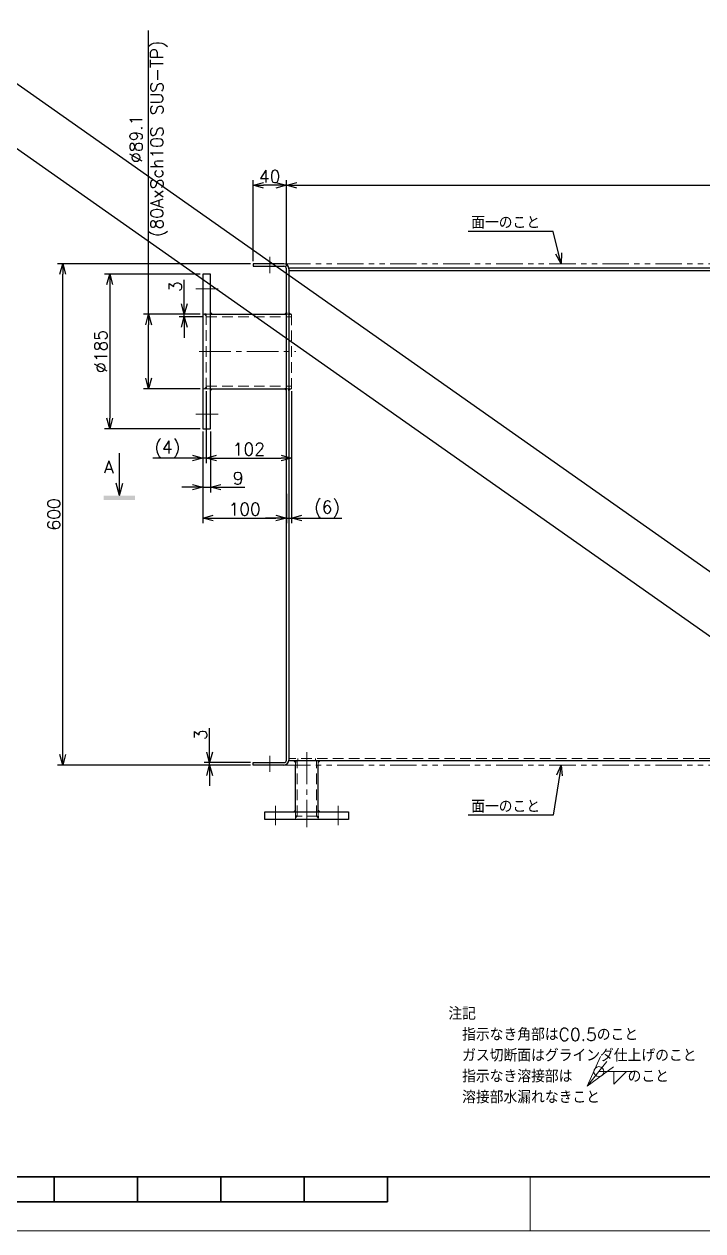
# Model space of a CAD drawing. Header units: millimetres. Extents: x 0 to 8669, y -24 to 3134.
# Drawn here: x 2199 to 3011, y 0 to 1444 of the extents above; entities that cross this region are included whole.
import ezdxf
from ezdxf import colors
from ezdxf.entities.mleader import LeaderData, LeaderLine
from ezdxf.enums import TextEntityAlignment as Align
from ezdxf.math import Vec2, Vec3

# ---------------------------------------------------------------- set-up
doc = ezdxf.new("R2010")
doc.units = ezdxf.units.MM
doc.header["$LTSCALE"] = 2
doc.header["$PDMODE"] = 99
doc.header["$PDSIZE"] = 1
for name, pattern in [('CENTER2', [28.575, 19.05, -3.175, 3.175, -3.175]), ('HIDDEN', [9.525, 6.35, -3.175]), ('PHANTOM2', [31.75, 15.875, -3.175, 3.175, -3.175, 3.175, -3.175])]:
    doc.linetypes.add(name, pattern=pattern)
for name, color, linetype, lineweight in [('04_HIDDEN', 2, 'HIDDEN', 13), ('05_CENTER', 4, 'CENTER2', 13), ('06_PHANTOM', 2, 'PHANTOM2', 13), ('07_TEXT', 3, 'Continuous', 13), ('08_DIM', 3, 'Continuous', 13), ('90_FRAME', 5, 'Continuous', 35)]:
    doc.layers.add(name, color=color, linetype=linetype, lineweight=lineweight)
doc.layers.add('91_BLANK', color=5, linetype='Continuous', lineweight=0, plot=False)
doc.styles.add('KSS_TXT', font='txt.shx', dxfattribs={"bigfont": 'extfont2.shx'})
doc.styles.get("Standard").update_dxf_attribs({"font": 'txt.shx', "bigfont": 'extfont2.shx'})
doc.dimstyles.new('KSS_DIM', dxfattribs={"dimscale": 5, "dimtxt": 3, "dimasz": 2.5, "dimexe": 1.25, "dimexo": 0.625, "dimtad": 1, "dimdsep": 46, "dimtxsty": 'KSS_TXT', "dimblk": 'OPEN30', "dimcen": 0, "dimazin": 2, "dimtfac": 0.75, "dimtmove": 0, "dimatfit": 3, "dimldrblk": 'OPEN30', "dimfxl": 1.25, "dimtolj": 1, "dimarcsym": 0})

# ---------------------------------------------------------------- blocks, each defined once
blk = doc.blocks.new('Weld-line')
blk.add_line((0, 0), (1, 0))
blk = doc.blocks.new('Weld10-s5')
blk.add_circle((0, 0), 2)
blk = doc.blocks.new('Weld10-a1')
for p, q in [((5, 0), (0, 5)), ((0, 5), (0, 0)), ((0, 0), (5, 0))]:
    blk.add_line(p, q)
at = {"width": 0.9}
blk.add_attdef('S', text='', height=2.8, dxfattribs=at).set_placement((-2, 1), align=Align.RIGHT)
blk.add_attdef('L', (8, 1), '', height=2.8, dxfattribs=at)
blk = doc.blocks.new('_Open30')
at = {"color": 0, "linetype": 'ByBlock', "lineweight": -2}
for p, q in [((-1, 0.268), (0, 0)), ((0, 0), (-1, -0.268)), ((0, 0), (-1, 0))]:
    blk.add_line(p, q, dxfattribs=at)
blk = doc.blocks.new('*D144')
at = {"layer": '08_DIM', "color": 0, "lineweight": -2, "transparency": 16777216}
for p, q in [((2518.8, 1004.9), (2518.8, 847)), ((2512.8, 882), (2512.8, 847)), ((2500.3, 853.2), (2487.8, 853.2)), ((2512.8, 853.2), (2518.8, 853.2)), ((2531.3, 853.2), (2579, 853.2))]:
    blk.add_line(p, q, dxfattribs=at)
at = {"layer": 'Defpoints', "color": 0, "transparency": 16777216}
for p in [(2518.8, 1008), (2512.8, 885.1), (2518.8, 853.2)]:
    blk.add_point(p, dxfattribs=at)
at = {"layer": '08_DIM', "color": 0, "lineweight": -2, "transparency": 16777216, "xscale": 12.5, "yscale": 12.5, "zscale": 12.5}
blk.add_blockref('_Open30', (2512.8, 853.2), dxfattribs=at)
at = {"layer": '08_DIM', "color": 0, "lineweight": -2, "transparency": 16777216, "xscale": 12.5, "yscale": 12.5, "zscale": 12.5, "rotation": 180}
blk.add_blockref('_Open30', (2518.8, 853.2), dxfattribs=at)
at = {"layer": '08_DIM', "color": 0, "transparency": 16777216, "insert": (2561.4, 863.8), "char_height": 15, "attachment_point": 5, "style": 'KSS_TXT'}
blk.add_mtext('\\A1;(6)', dxfattribs=at)
blk = doc.blocks.new('*D145')
at = {"layer": '08_DIM', "color": 0, "lineweight": -2, "transparency": 16777216}
for p, q in [((2409.7, 1145.1), (2295.2, 1145.1)), ((2301.4, 1132.6), (2301.4, 972.6)), ((2409.7, 960.1), (2295.2, 960.1))]:
    blk.add_line(p, q, dxfattribs=at)
at = {"layer": 'Defpoints', "color": 0, "transparency": 16777216}
for p in [(2412.8, 1145.1), (2301.4, 960.1), (2412.8, 960.1)]:
    blk.add_point(p, dxfattribs=at)
at = {"layer": '08_DIM', "color": 0, "lineweight": -2, "transparency": 16777216, "xscale": 12.5, "yscale": 12.5, "zscale": 12.5}
for p, rotation in [((2301.4, 1145.1), 90), ((2301.4, 960.1), 270)]:
    blk.add_blockref('_Open30', p, dxfattribs=dict(at, rotation=rotation))
at = {"layer": '08_DIM', "color": 0, "transparency": 16777216, "insert": (2290.8, 1052.6), "char_height": 15, "attachment_point": 5, "rotation": 90, "style": 'KSS_TXT'}
blk.add_mtext('\\A1;%%C185', dxfattribs=at)
blk = doc.blocks.new('*D151')
at = {"layer": '08_DIM', "color": 0, "lineweight": -2, "transparency": 16777216}
for p, q in [((2416.8, 1004.9), (2416.8, 918.8)), ((2518.8, 1004.9), (2518.8, 918.8)), ((2429.3, 925), (2506.3, 925))]:
    blk.add_line(p, q, dxfattribs=at)
at = {"layer": 'Defpoints', "color": 0, "transparency": 16777216}
for p in [(2416.8, 1008), (2518.8, 1008), (2518.8, 925)]:
    blk.add_point(p, dxfattribs=at)
at = {"layer": '08_DIM', "color": 0, "lineweight": -2, "transparency": 16777216, "xscale": 12.5, "yscale": 12.5, "zscale": 12.5, "rotation": 180}
blk.add_blockref('_Open30', (2416.8, 925), dxfattribs=at)
at = {"layer": '08_DIM', "color": 0, "lineweight": -2, "transparency": 16777216, "xscale": 12.5, "yscale": 12.5, "zscale": 12.5}
blk.add_blockref('_Open30', (2518.8, 925), dxfattribs=at)
at = {"layer": '08_DIM', "color": 0, "transparency": 16777216, "insert": (2467.8, 935.6), "char_height": 15, "attachment_point": 5, "style": 'KSS_TXT'}
blk.add_mtext('\\A1;102', dxfattribs=at)
blk = doc.blocks.new('*D152')
at = {"layer": '08_DIM', "color": 0, "lineweight": -2, "transparency": 16777216}
for p, q in [((2412.8, 956.9), (2412.8, 847)), ((2425.3, 853.2), (2500.3, 853.2)), ((2512.8, 866.3), (2512.8, 847))]:
    blk.add_line(p, q, dxfattribs=at)
at = {"layer": 'Defpoints', "color": 0, "transparency": 16777216}
for p in [(2412.8, 960.1), (2512.8, 869.5), (2512.8, 853.2)]:
    blk.add_point(p, dxfattribs=at)
at = {"layer": '08_DIM', "color": 0, "lineweight": -2, "transparency": 16777216, "xscale": 12.5, "yscale": 12.5, "zscale": 12.5, "rotation": 180}
blk.add_blockref('_Open30', (2412.8, 853.2), dxfattribs=at)
at = {"layer": '08_DIM', "color": 0, "lineweight": -2, "transparency": 16777216, "xscale": 12.5, "yscale": 12.5, "zscale": 12.5}
blk.add_blockref('_Open30', (2512.8, 853.2), dxfattribs=at)
at = {"layer": '08_DIM', "color": 0, "transparency": 16777216, "insert": (2462.8, 863.8), "char_height": 15, "attachment_point": 5, "style": 'KSS_TXT'}
blk.add_mtext('\\A1;100', dxfattribs=at)
blk = doc.blocks.new('*D153')
at = {"layer": '08_DIM', "color": 0, "lineweight": -2, "transparency": 16777216}
for p, q in [((2412.8, 956.9), (2412.8, 883.9)), ((2421.8, 956.9), (2421.8, 883.9)), ((2400.3, 890.2), (2387.8, 890.2)), ((2412.8, 890.2), (2421.8, 890.2)), ((2434.3, 890.2), (2463.1, 890.2))]:
    blk.add_line(p, q, dxfattribs=at)
at = {"layer": 'Defpoints', "color": 0, "transparency": 16777216}
for p in [(2412.8, 960.1), (2421.8, 960.1), (2421.8, 890.2)]:
    blk.add_point(p, dxfattribs=at)
at = {"layer": '08_DIM', "color": 0, "lineweight": -2, "transparency": 16777216, "xscale": 12.5, "yscale": 12.5, "zscale": 12.5}
blk.add_blockref('_Open30', (2412.8, 890.2), dxfattribs=at)
at = {"layer": '08_DIM', "color": 0, "lineweight": -2, "transparency": 16777216, "xscale": 12.5, "yscale": 12.5, "zscale": 12.5, "rotation": 180}
blk.add_blockref('_Open30', (2421.8, 890.2), dxfattribs=at)
at = {"layer": '08_DIM', "color": 0, "transparency": 16777216, "insert": (2455, 900.8), "char_height": 15, "attachment_point": 5, "style": 'KSS_TXT'}
blk.add_mtext('\\A1;9', dxfattribs=at)
blk = doc.blocks.new('*D154')
at = {"layer": '08_DIM', "color": 0, "lineweight": -2, "transparency": 16777216}
for p, q in [((2347.8, 1097.1), (2347.8, 1436.7)), ((2409.7, 1097.1), (2341.6, 1097.1)), ((2347.8, 1020.5), (2347.8, 1084.6)), ((2409.7, 1008), (2341.6, 1008))]:
    blk.add_line(p, q, dxfattribs=at)
at = {"layer": 'Defpoints', "color": 0, "transparency": 16777216}
for p in [(2347.8, 1097.1), (2412.8, 1097.1), (2412.8, 1008)]:
    blk.add_point(p, dxfattribs=at)
at = {"layer": '08_DIM', "color": 0, "lineweight": -2, "transparency": 16777216, "xscale": 12.5, "yscale": 12.5, "zscale": 12.5}
for p, rotation in [((2347.8, 1097.1), 90), ((2347.8, 1008), 270)]:
    blk.add_blockref('_Open30', p, dxfattribs=dict(at, rotation=rotation))
at = {"layer": '08_DIM', "color": 0, "transparency": 16777216, "insert": (2347.8, 1307.2), "char_height": 15, "attachment_point": 5, "rotation": 90, "style": 'KSS_TXT'}
blk.add_mtext('\\A1;%%C89.1\\P(80AxSch10S SUS-TP)', dxfattribs=at)
blk = doc.blocks.new('*D155')
at = {"layer": '08_DIM', "color": 0, "lineweight": -2, "transparency": 16777216}
for p, q in [((2512.8, 1154.7), (2512.8, 1257.8)), ((3612.8, 1154.7), (3612.8, 1257.8)), ((2525.3, 1251.5), (3600.3, 1251.5))]:
    blk.add_line(p, q, dxfattribs=at)
at = {"layer": 'Defpoints', "color": 0, "transparency": 16777216}
for p in [(3612.8, 1251.5), (2512.8, 1151.6), (3612.8, 1151.6)]:
    blk.add_point(p, dxfattribs=at)
at = {"layer": '08_DIM', "color": 0, "lineweight": -2, "transparency": 16777216, "xscale": 12.5, "yscale": 12.5, "zscale": 12.5, "rotation": 180}
blk.add_blockref('_Open30', (2512.8, 1251.5), dxfattribs=at)
at = {"layer": '08_DIM', "color": 0, "lineweight": -2, "transparency": 16777216, "xscale": 12.5, "yscale": 12.5, "zscale": 12.5}
blk.add_blockref('_Open30', (3612.8, 1251.5), dxfattribs=at)
at = {"layer": '08_DIM', "color": 0, "transparency": 16777216, "insert": (3062.8, 1262.2), "char_height": 15, "attachment_point": 5, "style": 'KSS_TXT'}
blk.add_mtext('\\A1;1100', dxfattribs=at)
blk = doc.blocks.new('*D156')
at = {"layer": '08_DIM', "color": 0, "lineweight": -2, "transparency": 16777216}
for p, q in [((2472.8, 1160.7), (2472.8, 1257.8)), ((2512.8, 1154.7), (2512.8, 1257.8)), ((2500.3, 1251.5), (2485.3, 1251.5))]:
    blk.add_line(p, q, dxfattribs=at)
at = {"layer": 'Defpoints', "color": 0, "transparency": 16777216}
for p in [(2472.8, 1251.5), (2472.8, 1157.6), (2512.8, 1151.6)]:
    blk.add_point(p, dxfattribs=at)
at = {"layer": '08_DIM', "color": 0, "lineweight": -2, "transparency": 16777216, "xscale": 12.5, "yscale": 12.5, "zscale": 12.5, "rotation": 180}
blk.add_blockref('_Open30', (2472.8, 1251.5), dxfattribs=at)
at = {"layer": '08_DIM', "color": 0, "lineweight": -2, "transparency": 16777216, "xscale": 12.5, "yscale": 12.5, "zscale": 12.5}
blk.add_blockref('_Open30', (2512.8, 1251.5), dxfattribs=at)
at = {"layer": '08_DIM', "color": 0, "transparency": 16777216, "insert": (2492.8, 1262.2), "char_height": 15, "attachment_point": 5, "style": 'KSS_TXT'}
blk.add_mtext('\\A1;40', dxfattribs=at)
blk = doc.blocks.new('seca03')
for q in [(0, 10.64), (-0.8, 3.5), (0.8, 3.5)]:
    blk.add_line((0, 0.5), q)
blk.add_solid([(-3.76, -0.5), (3.76, -0.5), (-3.76, 0.5), (3.76, 0.5)])
blk.add_attdef('A', text='', height=3).set_placement((-2.5, 7.37), align=Align.MIDDLE)
blk = doc.blocks.new('*D209')
at = {"layer": '08_DIM', "color": 0, "lineweight": -2, "transparency": 16777216}
for p, q in [((2390.5, 1109.6), (2390.5, 1138.4)), ((2409.7, 1097.1), (2384.3, 1097.1)), ((2413.7, 1094.1), (2384.3, 1094.1)), ((2390.5, 1094.1), (2390.5, 1097.1)), ((2390.5, 1081.6), (2390.5, 1069.1))]:
    blk.add_line(p, q, dxfattribs=at)
at = {"layer": 'Defpoints', "color": 0, "transparency": 16777216}
for p in [(2390.5, 1097.1), (2412.8, 1097.1), (2416.8, 1094.1)]:
    blk.add_point(p, dxfattribs=at)
at = {"layer": '08_DIM', "color": 0, "lineweight": -2, "transparency": 16777216, "xscale": 12.5, "yscale": 12.5, "zscale": 12.5}
for p, rotation in [((2390.5, 1097.1), 270), ((2390.5, 1094.1), 90)]:
    blk.add_blockref('_Open30', p, dxfattribs=dict(at, rotation=rotation))
at = {"layer": '08_DIM', "color": 0, "transparency": 16777216, "insert": (2379.9, 1130.2), "char_height": 15, "attachment_point": 5, "rotation": 90, "style": 'KSS_TXT'}
blk.add_mtext('\\A1;3', dxfattribs=at)
blk = doc.blocks.new('*D210')
at = {"layer": '08_DIM', "color": 0, "lineweight": -2, "transparency": 16777216}
for p, q in [((2469.7, 1157.6), (2238.9, 1157.6)), ((2245.1, 570.1), (2245.1, 1145.1)), ((2469.7, 557.6), (2238.9, 557.6))]:
    blk.add_line(p, q, dxfattribs=at)
at = {"layer": 'Defpoints', "color": 0, "transparency": 16777216}
for p in [(2245.1, 1157.6), (2472.8, 1157.6), (2472.8, 557.6)]:
    blk.add_point(p, dxfattribs=at)
at = {"layer": '08_DIM', "color": 0, "lineweight": -2, "transparency": 16777216, "xscale": 12.5, "yscale": 12.5, "zscale": 12.5}
for p, rotation in [((2245.1, 1157.6), 90), ((2245.1, 557.6), 270)]:
    blk.add_blockref('_Open30', p, dxfattribs=dict(at, rotation=rotation))
at = {"layer": '08_DIM', "color": 0, "transparency": 16777216, "insert": (2234.5, 857.6), "char_height": 15, "attachment_point": 5, "rotation": 90, "style": 'KSS_TXT'}
blk.add_mtext('\\A1;600', dxfattribs=at)
blk = doc.blocks.new('*D217')
at = {"layer": '08_DIM', "color": 0, "lineweight": -2, "transparency": 16777216}
for p, q in [((2416.8, 1004.9), (2416.8, 918.8)), ((2412.8, 956.9), (2412.8, 918.8)), ((2400.3, 925), (2352.8, 925)), ((2416.8, 925), (2412.8, 925)), ((2429.3, 925), (2441.8, 925))]:
    blk.add_line(p, q, dxfattribs=at)
at = {"layer": 'Defpoints', "color": 0, "transparency": 16777216}
for p in [(2416.8, 1008), (2412.8, 960.1), (2412.8, 925)]:
    blk.add_point(p, dxfattribs=at)
at = {"layer": '08_DIM', "color": 0, "lineweight": -2, "transparency": 16777216, "xscale": 12.5, "yscale": 12.5, "zscale": 12.5}
blk.add_blockref('_Open30', (2412.8, 925), dxfattribs=at)
at = {"layer": '08_DIM', "color": 0, "lineweight": -2, "transparency": 16777216, "xscale": 12.5, "yscale": 12.5, "zscale": 12.5, "rotation": 180}
blk.add_blockref('_Open30', (2416.8, 925), dxfattribs=at)
at = {"layer": '08_DIM', "color": 0, "transparency": 16777216, "insert": (2370.3, 935.6), "char_height": 15, "attachment_point": 5, "style": 'KSS_TXT'}
blk.add_mtext('\\A1;(4)', dxfattribs=at)
blk = doc.blocks.new('*D226')
at = {"layer": '08_DIM', "color": 0, "lineweight": -2, "transparency": 16777216}
for p, q in [((2420.8, 573.1), (2420.8, 601.8)), ((2469.7, 560.6), (2414.5, 560.6)), ((2469.7, 557.6), (2414.5, 557.6)), ((2420.8, 557.6), (2420.8, 560.6)), ((2420.8, 545.1), (2420.8, 532.6))]:
    blk.add_line(p, q, dxfattribs=at)
at = {"layer": 'Defpoints', "color": 0, "transparency": 16777216}
for p in [(2420.8, 560.6), (2472.8, 560.6), (2472.8, 557.6)]:
    blk.add_point(p, dxfattribs=at)
at = {"layer": '08_DIM', "color": 0, "lineweight": -2, "transparency": 16777216, "xscale": 12.5, "yscale": 12.5, "zscale": 12.5}
for p, rotation in [((2420.8, 560.6), 270), ((2420.8, 557.6), 90)]:
    blk.add_blockref('_Open30', p, dxfattribs=dict(at, rotation=rotation))
at = {"layer": '08_DIM', "color": 0, "transparency": 16777216, "insert": (2410.1, 593.7), "char_height": 15, "attachment_point": 5, "rotation": 90, "style": 'KSS_TXT'}
blk.add_mtext('\\A1;3', dxfattribs=at)
blk = doc.blocks.new('AM_BALLOON1')
at = {"transparency": 16777216}
blk.add_circle((0, 0), 5, dxfattribs=at)
blk.add_attdef('B_NUMBER', text='', height=3, dxfattribs=at).set_placement((0, 0), align=Align.MIDDLE_CENTER)
blk = doc.blocks.new('_OPEN')
at = {"color": 0, "linetype": 'ByBlock'}
for p, q in [((-1, 0.17), (0, 0)), ((0, 0), (-1, -0.17)), ((0, 0), (-1, 0))]:
    blk.add_line(p, q, dxfattribs=at)
blk = doc.blocks.new('Jis_w20130906110600')
blk.add_blockref('Weld10-s5', (0, 0))
at = {"xscale": -1, "rotation": 180}
blk.add_blockref('Weld10-a1', (6, 0), dxfattribs=at)
at = {"layer": '08_DIM', "xscale": 14, "yscale": 14, "zscale": 14}
blk.add_blockref('Weld-line', (0, 0), dxfattribs=at)
at = {"style": 'KSS_TXT', "flags": 1}
blk.add_attdef('JISINFO', (0, 0), '', height=3, dxfattribs=at)
at = {"layer": '08_DIM'}
blk.add_leader([(-4.63, -5.77), (0, 0)], dimstyle='KSS_DIM', dxfattribs=at)

msp = doc.modelspace()

# ---------------------------------------------------------------- linework, layer by layer
at = {"color": 1}
for p, q in [((0, 2914.599), (4141.004, 0)), ((10.633, 2829.589), (4030.856, 0))]:
    msp.add_line(p, q, dxfattribs=at)
for p, q in [((2509.848, 1157.551), (2472.848, 1157.551)), ((2472.848, 1157.551), (2472.848, 1154.551)), ((2472.848, 1154.551), (2509.848, 1154.551)), ((2472.848, 557.551), (2472.848, 560.551)), ((2472.848, 560.551), (2509.848, 560.551)), ((2509.848, 557.551), (2472.848, 557.551))]:
    msp.add_line(p, q)
at = {"color": 0}
for p, q in [((2512.848, 563.551), (2512.848, 1151.551)), ((2515.848, 1152.551), (3609.848, 1152.551)), ((2515.848, 1152.551), (3609.848, 1152.551)), ((2515.848, 1152.551), (2515.848, 562.551)), ((2515.848, 1149.551), (3609.848, 1149.551)), ((2421.848, 1097.101), (2512.848, 1097.101)), ((2421.848, 1008.001), (2512.848, 1008.001)), ((3609.848, 562.551), (2515.848, 562.551)), ((2523.493, 501.551), (2523.493, 557.551)), ((2550.693, 501.551), (2550.693, 557.551))]:
    msp.add_line(p, q, dxfattribs=at)
for points in [[(2421.848, 1145.051), (2412.848, 1145.051), (2412.848, 960.051), (2421.848, 960.051)], [(2587.093, 501.551), (2587.093, 492.551), (2487.093, 492.551), (2487.093, 501.551)]]:
    msp.add_lwpolyline(points, close=True, dxfattribs=at)
at = {"color": 3}
for points in [[(2421.848, 1097.101), (2423.848, 1097.101), (2423.848, 1097.101), (2421.848, 1099.101)], [(2512.848, 1097.101), (2510.848, 1097.101), (2510.848, 1097.101), (2512.848, 1099.101)], [(2515.848, 1097.101), (2517.848, 1097.101), (2517.848, 1097.101), (2515.848, 1099.101)], [(2416.848, 1097.101), (2414.848, 1097.101), (2414.848, 1097.101), (2416.848, 1095.101)], [(2416.848, 1008.001), (2414.848, 1008.001), (2414.848, 1008.001), (2416.848, 1010.001)], [(2421.848, 1008.001), (2423.848, 1008.001), (2423.848, 1008.001), (2421.848, 1006.001)], [(2512.848, 1008.001), (2510.848, 1008.001), (2510.848, 1008.001), (2512.848, 1006.001)], [(2515.848, 1008.001), (2517.848, 1008.001), (2517.848, 1008.001), (2515.848, 1006.001)], [(2523.493, 562.551), (2523.493, 560.551), (2521.493, 562.551), (2521.493, 562.551)], [(2550.693, 562.551), (2550.693, 560.551), (2552.693, 562.551), (2552.693, 562.551)], [(2523.493, 501.551), (2523.493, 503.551), (2521.493, 501.551), (2521.493, 501.551)], [(2523.493, 496.551), (2523.493, 494.551), (2525.493, 496.551), (2525.493, 496.551)], [(2550.693, 496.551), (2550.693, 494.551), (2548.693, 496.551), (2548.693, 496.551)], [(2550.693, 501.551), (2550.693, 503.551), (2552.693, 501.551), (2552.693, 501.551)]]:
    msp.add_lwpolyline(points, close=True, dxfattribs=at)
for centre, radius, start, end in [((2509.848, 1151.551), 6, 0, 90), ((2509.848, 1151.551), 3, 0, 90), ((2509.848, 563.551), 6, 270, 0), ((2509.848, 563.551), 3, 270, 0)]:
    msp.add_arc(centre, radius, start, end)
at = {"layer": '04_HIDDEN'}
for p, q in [((2421.848, 1097.101), (2412.848, 1097.101)), ((2416.848, 1097.101), (2416.848, 1008.001)), ((2416.848, 1094.101), (2518.848, 1094.101)), ((2518.848, 1097.101), (2512.848, 1097.101)), ((2518.848, 1008.001), (2518.848, 1097.101)), ((2421.848, 1008.001), (2412.848, 1008.001)), ((2416.848, 1011.001), (2518.848, 1011.001)), ((2518.848, 1008.001), (2512.848, 1008.001)), ((3609.848, 565.551), (2515.848, 565.551)), ((2526.593, 562.551), (2526.593, 565.551)), ((2547.593, 562.551), (2547.593, 565.551)), ((2523.493, 557.551), (2523.493, 562.551)), ((2525.593, 496.551), (2525.593, 562.551)), ((2548.593, 496.551), (2548.593, 562.551)), ((2550.693, 557.551), (2550.693, 562.551)), ((2523.493, 501.551), (2523.493, 492.551)), ((2550.693, 496.551), (2523.493, 496.551)), ((2550.693, 501.551), (2550.693, 492.551))]:
    msp.add_line(p, q, dxfattribs=at)
at = {"layer": '05_CENTER'}
for p, q in [((2492.848, 1146.316), (2492.848, 1165.714)), ((2430.956, 1127.551), (2404.425, 1127.551)), ((2408.223, 1052.551), (2524.205, 1052.551)), ((2430.956, 977.551), (2404.425, 977.551)), ((2492.848, 568.785), (2492.848, 549.387)), ((2537.093, 572.894), (2537.093, 483.311)), ((2499.593, 508.884), (2499.593, 485.578)), ((2574.593, 508.884), (2574.593, 485.578))]:
    msp.add_line(p, q, dxfattribs=at)
at = {"layer": '06_PHANTOM'}
for p, q in [((2509.848, 1157.551), (3615.848, 1157.551)), ((2509.848, 557.551), (3615.848, 557.551))]:
    msp.add_line(p, q, dxfattribs=at)
at = {"layer": '90_FRAME'}
for p, q in [((2234.919, 34.608), (2234.919, 64.52)), ((2334.626, 34.608), (2334.626, 64.52)), ((2434.334, 34.608), (2434.334, 64.52)), ((2534.041, 34.608), (2534.041, 64.52)), ((2633.748, 34.608), (2633.748, 64.52)), ((1636.676, 34.608), (2633.748, 34.608))]:
    msp.add_line(p, q, dxfattribs=at)
at = {"layer": '90_FRAME', "color": 4, "lineweight": 13}
msp.add_line((2804.546, 0), (2804.546, 64.52), dxfattribs=at)
at = {"layer": '90_FRAME'}
msp.add_lwpolyline([(194.23, 64.52), (4076.195, 64.52), (4076.195, 2839.789), (194.23, 2839.789)], close=True, dxfattribs=at)
at = {"layer": '91_BLANK'}
msp.add_lwpolyline([(0, 0), (4141.004, 0), (4141.004, 2914.599), (0, 2914.599)], close=True, dxfattribs=at)

# ---------------------------------------------------------------- block references
at = {"xscale": 5, "yscale": 5, "zscale": 5}
msp.add_blockref('seca03', (2312.888, 877.509), dxfattribs=at).add_auto_attribs({'A': 'A'})
at = {"layer": '08_DIM', "xscale": 3, "yscale": 3, "zscale": 3}
msp.add_blockref('Jis_w20130906110600', (2886.73, 190.605), dxfattribs=at)

# ---------------------------------------------------------------- texts
at = {"layer": '07_TEXT', "ltscale": 2, "insert": (2706.555, 267.594), "char_height": 15, "attachment_point": 1}
msp.add_mtext_dynamic_manual_height_columns('注記\\P\u3000指示なき角部はC0.5のこと\\P\u3000ガス切断面はグラインダ仕上げのこと\\P\u3000指示なき溶接部は\u3000\u3000\u3000\u3000のこと\\P\u3000溶接部水漏れなきこと', width=359.06792, gutter_width=15, heights=[0], dxfattribs=at)
at = {"layer": '08_DIM', "char_height": 15, "style": 'KSS_TXT'}
for insert, attachment_point in [((2816.38, 1199.51), 9), ((2816.38, 515.591), 3)]:
    msp.add_mtext('\\A1;面一のこと', dxfattribs=dict(at, insert=insert, attachment_point=attachment_point))

# ---------------------------------------------------------------- dimensions: what is measured, and where the dimension line sits
at = {"layer": '08_DIM'}
dim = msp.add_linear_dim(base=(2347.82, 1097.101), p1=(2412.848, 1008.001), p2=(2412.848, 1097.101), angle=270, text='%%C<>', dimstyle='KSS_DIM', override={"dimpost": '\\X(80AxSch10S SUS-TP)', "dimarcsym": 1}, dxfattribs=at)
dim.commit()
dim.dimension.update_dxf_attribs({"geometry": '*D154', "text_midpoint": (2347.82, 1307.167), "dimtype": 160})
for base, p1, p2, override, picture, middle in [((2472.848, 1251.548), (2512.848, 1151.551), (2472.848, 1157.551), {"dimarcsym": 1}, '*D156', (2492.848, 1262.173)), ((3612.848, 1251.548), (2512.848, 1151.551), (3612.848, 1151.551), {"dimarcsym": 1}, '*D155', (3062.848, 1262.173)), ((2518.848, 925.02), (2416.848, 1008.001), (2518.848, 1008.001), {"dimscale": 5, "dimarcsym": 1}, '*D151', (2467.848, 935.645)), ((2421.848, 890.168), (2412.848, 960.051), (2421.848, 960.051), {"dimarcsym": 1}, '*D153', (2454.973, 900.793)), ((2512.848, 853.224), (2412.848, 960.051), (2512.848, 869.472), {"dimarcsym": 1}, '*D152', (2462.848, 863.849))]:
    dim = msp.add_linear_dim(base=base, p1=p1, p2=p2, dimstyle='KSS_DIM', override=override, dxfattribs=at)
    dim.commit()
    dim.dimension.update_dxf_attribs({"geometry": picture, "text_midpoint": middle})
dim = msp.add_linear_dim(base=(2245.126, 1157.551), p1=(2472.848, 557.551), p2=(2472.848, 1157.551), angle=90, dimstyle='KSS_DIM', override={"dimscale": 5, "dimarcsym": 1}, dxfattribs=at)
dim.commit()
dim.dimension.update_dxf_attribs({"geometry": '*D210', "text_midpoint": (2234.501, 857.551)})
for base, p1, angle, text, override, picture, middle in [((2301.404, 960.051), (2412.848, 1145.051), 90, '%%C<>', {"dimarcsym": 1}, '*D145', (2290.769, 1052.551)), ((2412.848, 925.02), (2416.848, 1008.001), 180, '(<>)', {"dimscale": 5, "dimarcsym": 1}, '*D217', (2370.348, 935.645))]:
    dim = msp.add_linear_dim(base=base, p1=p1, p2=(2412.848, 960.051), angle=angle, text=text, dimstyle='KSS_DIM', override=override, dxfattribs=at)
    dim.commit()
    dim.dimension.update_dxf_attribs({"geometry": picture, "text_midpoint": middle})
for base, p1, p2, picture, middle in [((2390.51, 1097.101), (2416.848, 1094.101), (2412.848, 1097.101), '*D209', (2379.885, 1130.226)), ((2420.761, 560.551), (2472.848, 557.551), (2472.848, 560.551), '*D226', (2410.136, 593.676))]:
    dim = msp.add_linear_dim(base=base, p1=p1, p2=p2, angle=90, dimstyle='KSS_DIM', dxfattribs=at)
    dim.commit()
    dim.dimension.update_dxf_attribs({"geometry": picture, "text_midpoint": middle})
dim = msp.add_linear_dim(base=(2518.848, 853.224), p1=(2512.848, 885.111), p2=(2518.848, 1008.001), text='(<>)', dimstyle='KSS_DIM', override={"dimarcsym": 1}, dxfattribs=at)
dim.commit()
dim.dimension.update_dxf_attribs({"geometry": '*D144', "text_midpoint": (2561.4, 863.849)})

# ---------------------------------------------------------------- leaders
at = {"layer": '08_DIM', "annotation_type": 0, "has_hookline": 1, "hookline_direction": 1, "text_width": 86}
for points in [[(2841.519, 1157.551), (2832.005, 1196.385), (2819.505, 1196.385)], [(2841.519, 557.551), (2832.005, 497.466), (2819.505, 497.466)]]:
    msp.add_leader(points, dimstyle='KSS_DIM', override={"dimtad": 1}, dxfattribs=at)
at = {"layer": '08_DIM'}
ml = msp.add_multileader_block('Standard', dxfattribs=at)
ml.set_content('AM_BALLOON1', color=256, scale=6.25)
ml.set_attribute('B_NUMBER', '120', width=0)
ml.set_leader_properties(color=256, linetype='ByLayer', lineweight=-1)
ml.set_arrow_properties(name='OPEN')
ml.build(insert=Vec2(0, 0))
ml.multileader.update_dxf_attribs({"leader_type": 0, "has_dogleg": 0, "text_right_attachment_type": 6, "dogleg_length": 0, "arrow_head_size": 12.5, "scale": 2.5, "block_connection_type": 1})
ctx = ml.context
ctx.base_point, ctx.scale, ctx.char_height, ctx.arrow_head_size, ctx.landing_gap_size, ctx.plane_origin = Vec3(5241.046, 2548.571), 2.5, 25, 12.5, 12.5, Vec3(5241.046, 2548.571)
ctx.right_attachment, ctx.attachment_type = 6, 1
notes = []
notes.append((ctx, [(0, (0, 0, 0), (0, 0), (1, 0), 1, [])]))
ctx.block.insert = Vec3(5241.046, 2548.571)
for ctx, leaders in notes:
    for number, flags, end, landing, length, lines in leaders:
        leader = LeaderData()
        leader.index, (leader.has_last_leader_line, leader.has_dogleg_vector, leader.attachment_direction) = number, flags
        leader.last_leader_point, leader.dogleg_vector, leader.dogleg_length = Vec3(end), Vec3(landing), length
        for number, points, colour, breaks in lines:
            line = LeaderLine()
            line.index, line.vertices, line.color, line.breaks = number, Vec3.list(points), colors.encode_raw_color(colour), breaks
            leader.lines.append(line)
        ctx.leaders.append(leader)

doc.saveas('drawing.dxf')
